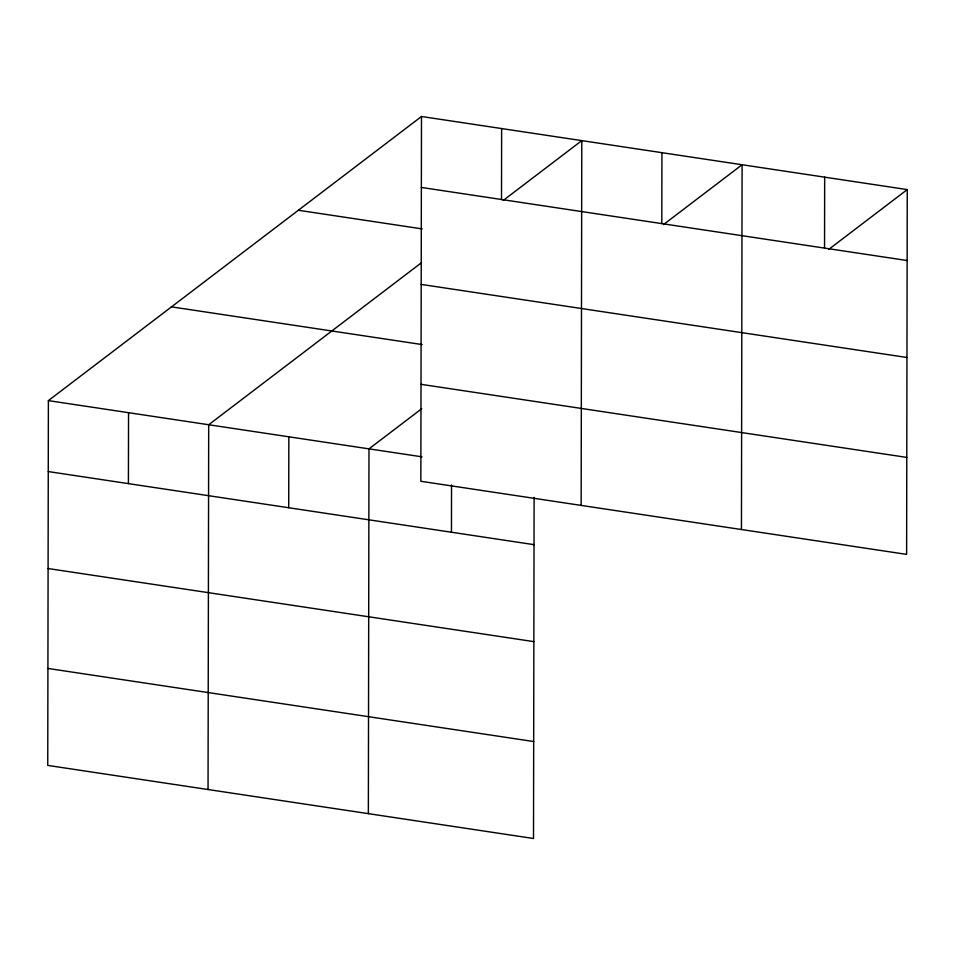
<?xml version="1.0" encoding="UTF-8"?>
<svg xmlns="http://www.w3.org/2000/svg" width="955" height="955" viewBox="0 0 955 955"><rect width="100%" height="100%" fill="white"/><g stroke="black" fill="none" stroke-linecap="round" stroke-linejoin="round"><path stroke-width="1.43" d="M421.489 116.498L420.845 481.284L906.617 554.378L907.25 189.591L421.489 116.498L48.383 400.623L47.75 765.409L533.511 838.502L534.108 497.364M128.412 483.624L128.543 412.691M208.047 789.534L208.691 424.748L421.083 263.007M288.72 507.75L288.84 436.805M368.355 813.648L368.988 448.862L421.764 408.68M451.452 532.233L451.536 484.937M501.506 199.5L501.638 128.555M581.153 505.398L581.786 140.624L503.225 200.443M661.815 223.613L661.934 152.681M741.45 529.524L742.095 164.738L663.522 224.568M824.547 248.097L824.666 177.164M828.689 249.422L907.25 189.591M421.358 187.443L907.131 260.524M298.366 210.267L422.229 228.902M421.191 284.411L906.952 357.492M171.506 306.865L422.17 344.576M421.012 384.316L906.784 457.409M48.383 400.623L422.074 456.848M48.263 471.567L534.024 544.66M48.096 568.535L533.857 641.629M47.917 668.44L533.69 741.534"/></g></svg>
